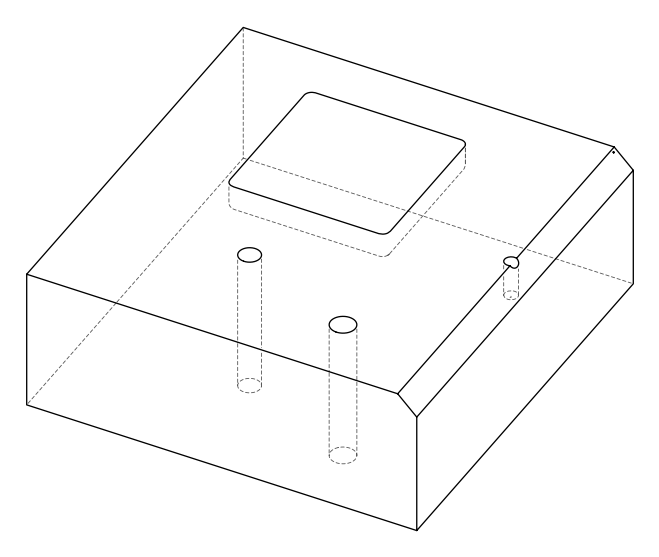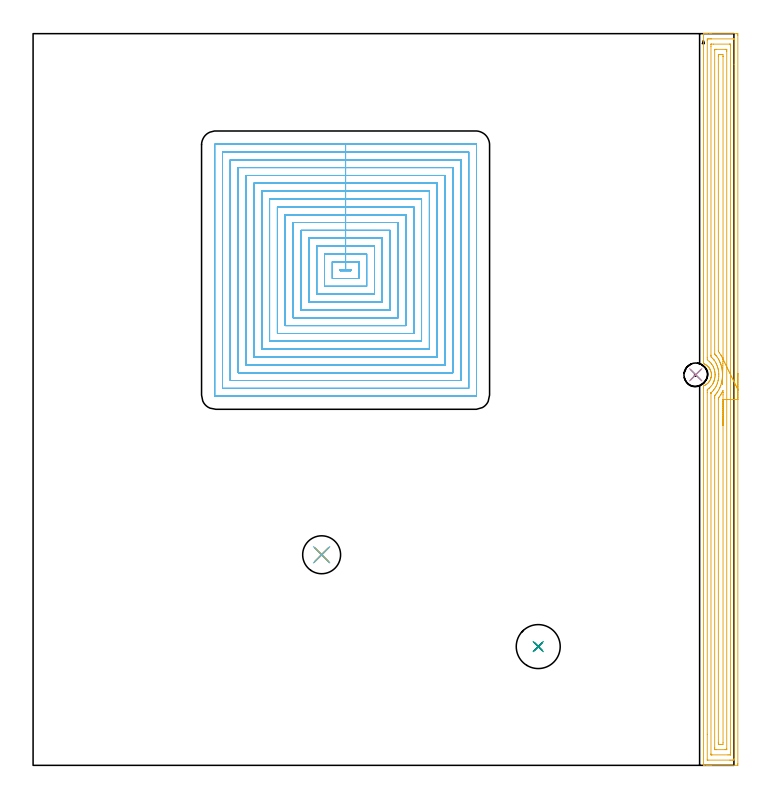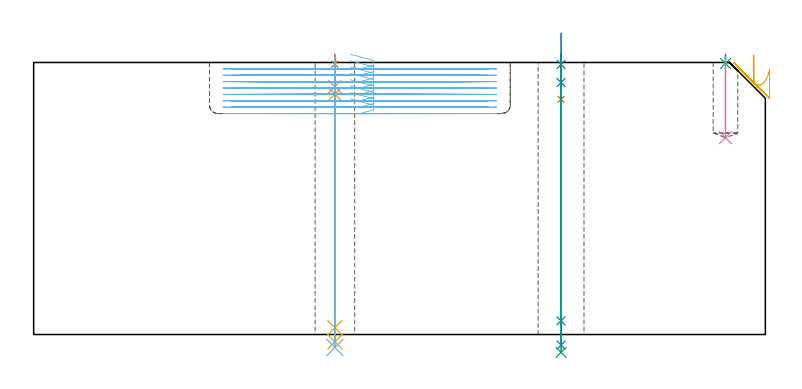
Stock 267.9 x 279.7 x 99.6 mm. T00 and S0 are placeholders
(PLAN: 12 operations, 9 tool changes, 70 min)
(1 SPOT_DRILL | STEP1HOLE | NXT0321_9005460120000 | 0.03 min | 2 mm3)
(2 SPOT_DRILL_1 | STEP1HOLE_1 | NXT0321_9005460120000 | 0.03 min | 3 mm3)
(3 SPOT_DRILL_2 | STEP1POCKET | NXT0321_9005460120000 | 0.03 min | 0 mm3)
(4 DRILL_BLIND_HOLE_INTO_CENTER | STEP1HOLE | NXT0301_030 | 0.05 min | 219 mm3)
(5 GUN_DRILL_THROUGH_HOLE | STEP1HOLE | UGT0307_001 | 0.48 min | 1779 mm3)
(6 SPADE_DRILL_TO_ENLARGE_THROUGH_HOLE | STEP1HOLE | UGT0306_005 | 0.43 min | 14426 mm3)
(7 DRILL_BLIND_HOLE_INTO_CENTER_1 | STEP1HOLE_1 | NXT0301_061 | 0.06 min | 784 mm3)
(8 GUN_DRILL_THROUGH_HOLE_1 | STEP1HOLE_1 | UGT0307_007 | 0.56 min | 7016 mm3)
(9 DRILL_TO_ENLARGE_THROUGH_HOLE | STEP1HOLE_1 | UGT0301_291 | 0.43 min | 14255 mm3)
(10 DRILL_BLIND_HOLE_INTO_CENTER_2 | STEP1POCKET | NXT0301_061 | 0.12 min | 1673 mm3)
(11 AREA_MILL | FG_CHAMFER_SURFACE | UGT0205_001 | 11.54 min | 23979 mm3)
(12 MILL_RECTANGULAR_POCKET | POCKET_RECTANGULAR_STRAIGHT | UGT0201_089 | Follow Part, ap 2.5, ae 75% | 56.24 min | 217732 mm3)
(TOOL NXT0321_9005460120000 | NC Spot Drill, 142deg, 12mm, Carbide, Uncoated | D12 PA142 FL30 Z2)
(TOOL NXT0301_030 | Carbide Drill 5.9mm [860.1-0590-018A1-MM 2214] | D5.9 PA140 FL28 Z2)
(TOOL UGT0307_001 | Gun Drill 5 mm | D5 PA130 FL24 Z1)
(TOOL UGT0306_005 | Spade Drill 14.5mm | D14.5 PA132 FL10 Z2)
(TOOL NXT0301_061 | Carbide Drill 9mm [860.1-0900-027A1-MM 2214] | D9 PA140 FL47 Z2)
(TOOL UGT0307_007 | Gun Drill 10 mm | D10 PA130 FL24 Z1)
(TOOL UGT0301_291 | Twist Drill 16.8 mm | D16.8 PA118 FL125 Z2)
(TOOL UGT0205_001 | Chamfer Mill 20 x 3 x 45 deg. | D20 FL50 Z2)
(TOOL UGT0201_089 | End mill 10 mm | D10 R3 FL22 Z4)
(OP 1 SPOT_DRILL)
G17 G21 G94 G90
T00 M6
G54
G17 G0 G90 X110.3 Y80.5 S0 M3
G43 Z109.6 H0
G94 G81 G98 Z98.967 F250. R102.6
G80
M5
M2
(OP 2 SPOT_DRILL_1)
G17 G21 G94 G90
T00 M6
G54
G17 G0 G90 X193.1 Y45.4 S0 M3
G43 Z109.6 H0
G94 G81 G98 Z98.877 F250. R102.6
G80
M5
M2
(OP 3 SPOT_DRILL_2)
G17 G21 G94 G90
T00 M6
G54
G17 G0 G90 X253.3 Y149.3 S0 M3
G43 Z109.6 H0
G94 G81 G98 Z99.213 F250. R102.6
G80
M5
M2
(OP 4 DRILL_BLIND_HOLE_INTO_CENTER)
G17 G21 G94 G90
T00 M6
G54
G17 G0 G90 X110.3 Y80.5 S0 M3
G43 Z109.6 H1
G94 G81 G98 Z90.75 F250. R101.6
G80
M5
M2
(OP 5 GUN_DRILL_THROUGH_HOLE)
G17 G21 G94 G90
T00 M6
G54
G17 G0 G90 X110.3 Y80.5 M8
G43 Z109.6 H0
Z99.377
S716 M3
G94 G1 Z87.994 F125. M26
G4 X.084
Z2.5 F250.
G4 X.084
Z-2.666 F125.
G4 X.084
M5
M9
G0 Z99.377
Z109.6
M2
(OP 6 SPADE_DRILL_TO_ENLARGE_THROUGH_HOLE)
G17 G21 G94 G90
T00 M6
G54
G17 G0 G90 X110.3 Y80.5 S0 M3
G43 Z109.6 H0
G94 G73 G98 Z-4.728 F250. Q13.041 R101.6
G80
M5
M2
(OP 7 DRILL_BLIND_HOLE_INTO_CENTER_1)
G17 G21 G94 G90
T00 M6
G54
G17 G0 G90 X193.1 Y45.4 S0 M3
G43 Z109.6 H1
G94 G81 G98 Z86.1 F250. R101.6
G80
M5
M2
(OP 8 GUN_DRILL_THROUGH_HOLE_1)
G17 G21 G94 G90
T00 M6
G54
G17 G0 G90 X193.1 Y45.4 M8
G43 Z110.31 H0
S716 M3
G94 G1 Z92.268 F125. M26
G4 X.084
Z5. F250.
G4 X.084
Z-3.832 F125.
G4 X.084
M5
M9
G0 Z110.31
M2
(OP 9 DRILL_TO_ENLARGE_THROUGH_HOLE)
G17 G21 G94 G90
T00 M6
G54
G17 G0 G90 X193.1 Y45.4 S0 M3
G43 Z109.6 H0
G94 G73 G98 Z-6.547 F250. Q15.164 R101.6
G80
M5
M2
(OP 10 DRILL_BLIND_HOLE_INTO_CENTER_2)
G17 G21 G94 G90
T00 M6
G54
G17 G0 G90 X253.3 Y149.3 S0 M3
G43 Z109.6 H1
G94 G81 G98 Z72.1 F250. R101.6
G80
M5
M2
(OP 11 AREA_MILL)
G17 G21 G94 G90
T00 M6
G54
G17 G0 G90 X269.4 Y149.85 S1061 M3
G43 Z109.6 H0
Z96.5
G94 G1 Y149.812 Z95.628 F250.
Y149.698 Z94.764
Y149.509 Z93.912
Y149.247 Z93.08
Y148.913 Z92.274
Y148.51 Z91.5
Y148.042 Z90.764
Y147.51 Z90.072
Y146.921 Z89.429
Y146.278 Z88.84
Y145.586 Z88.308
Y144.85 Z87.84
Y144.076 Z87.437
Y143.27 Z87.103
Y142.438 Z86.841
Y141.587 Z86.652
Y140.722 Z86.538
Y139.85 Z86.5
Y0.607
X269.395 Y0.12 Z86.503
X269.392 Y0.01 Z86.506
X269.277 Y0. Z86.62
X259.338 Z96.556
X258.776 Z97.12
X258.46 Z97.436
X257.898 Z97.998
X257.582 Z98.313
X256.591 Z99.308
X256.443 Y0.003 Z99.449
X256.302 Y0.01 Z99.588
X256.3 Y0.161 Z99.6
Y144.313
X256.304 Y145.05 Z99.59
X256.659 Y145.206 Z99.241
X256.984 Y145.377 Z98.916
X257.143 Y145.479 Z98.757
X257.434 Y145.666 Z98.466
X257.582 Y145.784 Z98.318
X257.856 Y146.004 Z98.043
X257.954 Y146.094 Z97.944
X258.149 Y146.303 Z97.75
X258.227 Y146.396 Z97.672
X258.331 Y146.52 Z97.568
X258.456 Y146.689 Z97.444
X258.5 Y146.749 Z97.4
X258.655 Y146.986 Z97.243
X258.73 Y147.114 Z97.169
X258.908 Y147.491 Z96.991
X259.059 Y147.878 Z96.84
X259.126 Y148.122 Z96.773
X259.178 Y148.321 Z96.715
X259.179 Y148.33 Z96.713
X259.261 Y148.776 Z96.634
X259.284 Y148.993 Z96.614
X259.286 Y149.038 Z96.612
X259.289 Y149.158 Z96.605
X259.296 Y149.327 Z96.598
X259.273 Y149.668 Z96.622
X259.264 Y149.744 Z96.634
X259.215 Y150.11 Z96.682
X259.108 Y150.561 Z96.791
X258.951 Y151.007 Z96.945
X258.763 Y151.422 Z97.137
X258.752 Y151.446 Z97.148
X258.73 Y151.487 Z97.17
X258.463 Y151.891 Z97.437
X258.44 Y151.925 Z97.459
X258.167 Y152.266 Z97.73
X258.111 Y152.338 Z97.788
X257.857 Y152.589 Z98.042
X257.607 Y152.792 Z98.292
X257.436 Y152.932 Z98.464
X257.304 Y153.02 Z98.595
X257.143 Y153.126 Z98.753
X256.988 Y153.23 Z98.911
X256.704 Y153.371 Z99.192
X256.506 Y153.458 Z99.391
X256.408 Y153.5 Z99.486
X256.371 Y153.516 Z99.523
X256.303 Y153.551 Z99.588
X256.3 Y153.685 Z99.6
Y279.539
X256.302 Y279.69 Z99.588
X256.443 Y279.697 Z99.449
X256.591 Y279.7 Z99.308
X256.949 Z98.951
X257.582 Z98.313
X258.776 Z97.12
X259.338 Z96.556
X268.996 Z86.901
X269.28 Y279.697 Z86.617
X269.392 Y279.69 Z86.505
X269.399 Y279.576 Z86.499
X269.4 Y279.093 Z86.5
Y139.85
X267.986 Z87.914
X267.985 Y2.528 Z87.915
X267.984 Y2.392 Z87.916
X267.979 Y2.023 Z87.921
X267.619 Y2.007 Z88.281
X267.24 Y2.003 Z88.66
X266.748 Y2. Z89.152
X266.362 Z89.538
X257.968 Z97.932
X257.788 Y2.002 Z98.112
X257.759 Y2.004 Z98.141
X257.73 Y2.01 Z98.17
X257.721 Y2.018 Z98.179
X257.719 Y2.04 Z98.181
X257.715 Y2.257 Z98.185
X257.714 Y11.861 Z98.186
Y142.528
X257.715 Y143.285 Z98.185
X257.717 Y143.42 Z98.183
X257.721 Y143.608 Z98.179
X257.728 Y143.648 Z98.172
X257.77 Y143.679 Z98.13
X257.844 Y143.733 Z98.056
X258.026 Y143.861 Z97.874
X258.46 Y144.192 Z97.44
X258.526 Y144.246 Z97.374
X258.603 Y144.313 Z97.297
X258.971 Y144.686 Z96.929
X259.338 Y145.12 Z96.562
X259.375 Y145.168 Z96.525
X259.403 Y145.206 Z96.497
X259.73 Y145.7 Z96.17
X259.944 Y146.098 Z95.956
X260. Y146.208 Z95.9
X260.034 Y146.283 Z95.866
X260.216 Y146.71 Z95.684
X260.293 Y146.913 Z95.607
X260.32 Y146.991 Z95.58
X260.493 Y147.601 Z95.407
X260.555 Y147.883 Z95.345
X260.638 Y148.347 Z95.262
X260.684 Y148.776 Z95.216
X260.702 Y149.174 Z95.198
X260.705 Y149.416 Z95.195
X260.69 Y149.668 Z95.21
X260.647 Y150.123 Z95.253
X260.587 Y150.561 Z95.313
X260.434 Y151.232 Z95.466
X260.366 Y151.454 Z95.534
X260.216 Y151.889 Z95.684
X260.017 Y152.346 Z95.883
X259.822 Y152.747 Z96.078
X259.498 Y153.239 Z96.402
X259.338 Y153.459 Z96.562
X259.043 Y153.829 Z96.857
X258.754 Y154.131 Z97.146
X258.46 Y154.395 Z97.44
X257.721 Y155.024 Z98.179
X257.715 Y155.781 Z98.185
Y155.916
Y277.172
X257.716 Y277.308 Z98.184
X257.721 Y277.677 Z98.179
X258.081 Y277.693 Z97.819
X258.46 Y277.697 Z97.44
X258.952 Y277.7 Z96.948
X259.338 Z96.562
X267.732 Z88.168
X267.912 Y277.698 Z87.988
X267.941 Y277.696 Z87.959
X267.97 Y277.69 Z87.93
X267.979 Y277.682 Z87.921
X267.98 Y277.66 Z87.92
X267.985 Y277.443 Z87.915
X267.986 Y268.006 Z87.914
Y139.85
X266.572 Z89.328
X266.571 Y4.857 Z89.329
X266.569 Y4.178 Z89.331
X266.567 Y4.072 Z89.333
X266.565 Y4.022 Z89.335
X266.558 Y4.009 Z89.342
X266.533 Y4.004 Z89.367
X266.362 Y4.002 Z89.538
X265.659 Y4. Z90.241
X259.511 Y4.001 Z96.389
X259.338 Y4.005 Z96.562
X259.164 Y4.01 Z96.736
X259.135 Y4.02 Z96.765
X259.132 Y4.051 Z96.768
X259.13 Y4.107 Z96.77
X259.129 Y4.178 Z96.771
X259.128 Y4.39 Z96.772
X259.129 Y142.188 Z96.771
X259.13 Y142.358 Z96.77
X259.133 Y142.399 Z96.767
X259.135 Y142.416 Z96.765
X259.151 Y142.432 Z96.749
X259.338 Y142.603 Z96.562
X259.743 Y143.008 Z96.157
X260.11 Y143.42 Z95.79
X260.158 Y143.479 Z95.742
X260.216 Y143.553 Z95.684
X260.532 Y143.992 Z95.368
X260.749 Y144.313 Z95.151
X260.878 Y144.532 Z95.022
X261.094 Y144.932 Z94.806
X261.183 Y145.115 Z94.717
X261.224 Y145.206 Z94.676
X261.447 Y145.739 Z94.453
X261.585 Y146.098 Z94.315
X261.676 Y146.399 Z94.224
X261.84 Y146.991 Z94.06
X261.865 Y147.099 Z94.035
X261.972 Y147.614 Z93.928
X262.011 Y147.843 Z93.889
X262.017 Y147.883 Z93.883
X262.096 Y148.65 Z93.804
X262.101 Y148.776 Z93.799
X262.117 Y149.521 Z93.783
X262.109 Y149.668 Z93.791
X262.041 Y150.491 Z93.859
X262.032 Y150.561 Z93.868
X261.972 Y150.999 Z93.928
X261.874 Y151.454 Z94.026
X261.845 Y151.582 Z94.055
X261.735 Y152.013 Z94.165
X261.632 Y152.346 Z94.268
X261.443 Y152.884 Z94.457
X261.289 Y153.239 Z94.611
X261.094 Y153.662 Z94.806
X260.938 Y153.972 Z94.962
X260.839 Y154.131 Z95.061
X260.298 Y154.94 Z95.602
X260.232 Y155.024 Z95.668
X260.216 Y155.043 Z95.684
X259.817 Y155.507 Z96.083
X259.412 Y155.916 Z96.488
X259.338 Y155.987 Z96.562
X259.135 Y156.176 Z96.765
X259.131 Y156.596 Z96.769
X259.129 Y156.809 Z96.771
Y274.843
X259.131 Y275.522 Z96.769
X259.133 Y275.628 Z96.767
X259.135 Y275.678 Z96.765
X259.142 Y275.691 Z96.758
X259.167 Y275.696 Z96.733
X259.338 Y275.698 Z96.562
X260.041 Y275.7 Z95.859
X266.188 Y275.699 Z89.712
X266.362 Y275.695 Z89.538
X266.536 Y275.69 Z89.364
X266.565 Y275.68 Z89.335
X266.568 Y275.649 Z89.333
X266.57 Y275.593 Z89.33
X266.571 Y275.522 Z89.329
Y275.31
X266.572 Y139.85 Z89.328
X265.157 Z90.743
Y6.295
X265.155 Y6.108 Z90.745
X265.153 Y6.041 Z90.747
X265.151 Y6.011 Z90.749
X265.131 Y6.009 Z90.769
X265.027 Y6.005 Z90.873
X264.606 Y6. Z91.294
X264.569 Z91.331
X261.094 Z94.806
X261.057 Z94.843
X260.673 Y6.007 Z95.227
X260.578 Y6.01 Z95.322
X260.549 Y6.021 Z95.351
X260.547 Y6.051 Z95.353
X260.545 Y6.13 Z95.355
X260.543 Y6.523 Z95.357
Y6.855
Y140.41
X260.544 Y140.743 Z95.356
X260.548 Y141.298 Z95.352
X260.55 Y141.34 Z95.35
X260.568 Y141.364 Z95.332
X260.622 Y141.429 Z95.278
X260.8 Y141.635 Z95.1
X260.936 Y141.796 Z94.964
X261.094 Y141.988 Z94.806
X261.325 Y142.293 Z94.575
X261.497 Y142.528 Z94.403
X261.691 Y142.813 Z94.209
X261.972 Y143.258 Z93.928
X262.031 Y143.361 Z93.869
X262.063 Y143.42 Z93.837
X262.329 Y143.95 Z93.571
X262.492 Y144.313 Z93.408
X262.6 Y144.567 Z93.3
X262.85 Y145.183 Z93.05
X262.856 Y145.2 Z93.044
X262.858 Y145.206 Z93.042
X263.054 Y145.891 Z92.846
X263.111 Y146.098 Z92.789
X263.234 Y146.601 Z92.666
X263.311 Y146.991 Z92.589
X263.376 Y147.348 Z92.524
X263.444 Y147.883 Z92.456
X263.473 Y148.142 Z92.427
X263.502 Y148.442 Z92.398
X263.516 Y148.776 Z92.384
X263.522 Y148.985 Z92.378
X263.527 Y149.668 Z92.373
X263.515 Y149.885 Z92.385
X263.456 Y150.561 Z92.444
X263.426 Y150.868 Z92.474
X263.344 Y151.454 Z92.556
X263.243 Y151.947 Z92.657
X263.15 Y152.346 Z92.75
X263.07 Y152.674 Z92.83
X262.931 Y153.157 Z92.969
X262.903 Y153.239 Z92.997
X262.85 Y153.392 Z93.05
X262.648 Y153.927 Z93.252
X262.561 Y154.131 Z93.339
X262.323 Y154.667 Z93.577
X262.144 Y155.024 Z93.756
X261.972 Y155.338 Z93.928
X261.59 Y155.916 Z94.31
X261.387 Y156.213 Z94.513
X261.251 Y156.405 Z94.649
X261.094 Y156.606 Z94.806
X260.928 Y156.809 Z94.972
X260.549 Y157.253 Z95.351
X260.547 Y157.266 Z95.353
X260.544 Y157.3 Z95.356
X260.543 Y157.369 Z95.357
Y273.405
X260.545 Y273.592 Z95.355
X260.547 Y273.659 Z95.353
X260.549 Y273.689 Z95.351
X260.569 Y273.691 Z95.331
X260.673 Y273.695 Z95.227
X261.094 Y273.7 Z94.806
X261.131 Z94.769
X264.606 Z91.294
X264.643 Z91.257
X265.027 Y273.693 Z90.873
X265.122 Y273.69 Z90.778
X265.151 Y273.679 Z90.749
X265.153 Y273.649 Z90.747
X265.155 Y273.57 Z90.745
X265.157 Y273.177 Z90.743
Y272.845
Y139.85
X263.743 Z92.157
Y8.626
X263.728 Y8.01 Z92.172
X263.476 Y8.004 Z92.424
X262.85 Y8.001 Z93.05
X262.6 Y8.002 Z93.3
X261.972 Y8.01 Z93.928
X261.957 Y8.64 Z93.943
Y8.656
Y139.865
X261.972 Y140.393 Z93.928
X262.119 Y140.593 Z93.781
X262.229 Y140.743 Z93.671
X262.491 Y141.107 Z93.409
X262.851 Y141.634 Z93.049
X263.056 Y141.98 Z92.844
X263.176 Y142.197 Z92.724
X263.349 Y142.528 Z92.551
X263.477 Y142.783 Z92.423
X263.728 Y143.301 Z92.172
X263.743 Y142.528 Z92.157
Y142.513
Y141.635
Y139.85
Y138.978 Z92.195
Y138.114 Z92.309
Y137.262 Z92.498
Y136.43 Z92.76
Y135.624 Z93.094
Y134.85 Z93.497
Y134.114 Z93.965
Y133.422 Z94.496
Y132.779 Z95.086
Y132.19 Z95.729
Y131.659 Z96.421
Y131.19 Z97.157
Y130.787 Z97.931
Y130.453 Z98.737
Y130.191 Z99.569
Y130.002 Z100.42
Y129.888 Z101.285
Y129.85 Z102.157
G0 X269.504 Y143.458 Z97.315
G1 X269.336 Y143.804 Z96.532
X269.138 Y144.209 Z95.785
X268.912 Y144.672 Z95.081
X268.66 Y145.188 Z94.425
X268.384 Y145.754 Z93.82
X268.086 Y146.365 Z93.274
X267.768 Y147.016 Z92.788
X267.433 Y147.703 Z92.367
X267.083 Y148.42 Z92.015
X266.721 Y149.163 Z91.733
X266.35 Y149.924 Z91.525
X265.972 Y150.699 Z91.391
X265.59 Y151.481 Z91.333
X265.208 Y152.265 Z91.351
X264.827 Y153.044 Z91.445
X264.452 Y153.814 Z91.614
X264.085 Y154.567 Z91.857
X263.728 Y155.298 Z92.172
X263.426 Y155.916 Z92.474
X263.097 Y156.558 Z92.803
X262.94 Y156.809 Z92.96
X262.85 Y156.946 Z93.05
X262.334 Y157.702 Z93.566
X261.972 Y158.196 Z93.928
X261.958 Y158.594 Z93.942
X261.957 Y158.609 Z93.943
Y271.074
X261.972 Y271.69 Z93.928
X262.224 Y271.696 Z93.676
X262.85 Y271.699 Z93.05
X263.1 Y271.698 Z92.8
X263.728 Y271.69 Z92.172
X263.743 Y271.06 Z92.157
Y271.044
Y155.902
X263.728 Y155.298 Z92.172
X263.707 Y154.428 Z92.231
X263.686 Y153.566 Z92.366
X263.665 Y152.719 Z92.576
X263.645 Y151.894 Z92.858
X263.626 Y151.097 Z93.212
X263.607 Y150.333 Z93.633
X263.589 Y149.609 Z94.12
X263.573 Y148.931 Z94.667
X263.558 Y148.302 Z95.272
X263.544 Y147.729 Z95.93
X263.531 Y147.215 Z96.634
X263.52 Y146.764 Z97.381
X263.511 Y146.381 Z98.165
X263.503 Y146.067 Z98.979
X263.497 Y145.825 Z99.817
X263.493 Y145.657 Z100.673
X263.491 Y145.564 Z101.54
Y145.547 Z102.412
G0 Z109.6
M5
M2
(OP 12 MILL_RECTANGULAR_POCKET)
G17 G21 G94 G90
T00 M6
G54
G17 G0 G90 X116.03 Y186.1 S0 M3
G43 Z109.6 H0
Z102.6
G94 G1 X124.5 Z100.33 F250.
Y192.5 Z98.616
X119.45 Z97.262
Y189.5
X117.4 F500.
Y189.1
X121.5
Y189.5
X119.45
Y192.5
X114.4
Y186.1
X124.5
Y192.5
X119.45
Y195.5
X111.4
Y183.1
X127.5
Y195.5
X119.45
Y198.5
X108.4
Y180.1
X130.5
Y198.5
X119.45
Y201.5
X105.4
Y177.1
X133.5
Y201.5
X119.45
Y204.5
X102.4
Y174.1
X136.5
Y204.5
X119.45
Y207.5
X99.4
Y171.1
X139.5
Y207.5
X119.45
Y210.5
X96.4
Y168.1
X142.5
Y210.5
X119.45
Y213.5
X93.4
Y165.1
X145.5
Y213.5
X119.45
Y216.5
X90.4
Y162.1
X148.5
Y216.5
X119.45
Y219.5
X87.4
Y159.1
X151.5
Y219.5
X119.45
Y222.5
X84.4
Y156.1
X154.5
Y222.5
X119.45
Y225.5
X81.4
Y153.1
X157.5
Y225.5
X119.45
Y228.5
X78.4
Y150.1
X160.5
Y228.5
X119.45
Y231.5
X75.4
Y147.1
X163.5
Y231.5
X119.45
Y234.5
X72.4
Y144.1
X166.5
Y234.5
X119.45
Y237.5
X69.7
G3 X69.4 Y237.2 R0.3
G1 Y141.4
G3 X69.7 Y141.1 R0.3
G1 X169.2
G3 X169.5 Y141.4 R0.3
G1 Y237.2
G3 X169.2 Y237.5 R0.3
G1 X119.45
X118.45
G0 X116.03 Y186.1 Z100.262
G1 X124.5 Z97.993 F250.
Y192.5 Z96.278
X119.45 Z94.925
Y189.5
X117.4 F500.
Y189.1
X121.5
Y189.5
X119.45
Y192.5
X114.4
Y186.1
X124.5
Y192.5
X119.45
Y195.5
X111.4
Y183.1
X127.5
Y195.5
X119.45
Y198.5
X108.4
Y180.1
X130.5
Y198.5
X119.45
Y201.5
X105.4
Y177.1
X133.5
Y201.5
X119.45
Y204.5
X102.4
Y174.1
X136.5
Y204.5
X119.45
Y207.5
X99.4
Y171.1
X139.5
Y207.5
X119.45
Y210.5
X96.4
Y168.1
X142.5
Y210.5
X119.45
Y213.5
X93.4
Y165.1
X145.5
Y213.5
X119.45
Y216.5
X90.4
Y162.1
X148.5
Y216.5
X119.45
Y219.5
X87.4
Y159.1
X151.5
Y219.5
X119.45
Y222.5
X84.4
Y156.1
X154.5
Y222.5
X119.45
Y225.5
X81.4
Y153.1
X157.5
Y225.5
X119.45
Y228.5
X78.4
Y150.1
X160.5
Y228.5
X119.45
Y231.5
X75.4
Y147.1
X163.5
Y231.5
X119.45
Y234.5
X72.4
Y144.1
X166.5
Y234.5
X119.45
Y237.5
X69.7
G3 X69.4 Y237.2 R0.3
G1 Y141.4
G3 X69.7 Y141.1 R0.3
G1 X169.2
G3 X169.5 Y141.4 R0.3
G1 Y237.2
G3 X169.2 Y237.5 R0.3
G1 X119.45
X118.45
G0 X116.03 Y186.1 Z97.925
G1 X124.5 Z95.655 F250.
Y192.5 Z93.941
X119.45 Z92.587
Y189.5
X117.4 F500.
Y189.1
X121.5
Y189.5
X119.45
Y192.5
X114.4
Y186.1
X124.5
Y192.5
X119.45
Y195.5
X111.4
Y183.1
X127.5
Y195.5
X119.45
Y198.5
X108.4
Y180.1
X130.5
Y198.5
X119.45
Y201.5
X105.4
Y177.1
X133.5
Y201.5
X119.45
Y204.5
X102.4
Y174.1
X136.5
Y204.5
X119.45
Y207.5
X99.4
Y171.1
X139.5
Y207.5
X119.45
Y210.5
X96.4
Y168.1
X142.5
Y210.5
X119.45
Y213.5
X93.4
Y165.1
X145.5
Y213.5
X119.45
Y216.5
X90.4
Y162.1
X148.5
Y216.5
X119.45
Y219.5
X87.4
Y159.1
X151.5
Y219.5
X119.45
Y222.5
X84.4
Y156.1
X154.5
Y222.5
X119.45
Y225.5
X81.4
Y153.1
X157.5
Y225.5
X119.45
Y228.5
X78.4
Y150.1
X160.5
Y228.5
X119.45
Y231.5
X75.4
Y147.1
X163.5
Y231.5
X119.45
Y234.5
X72.4
Y144.1
X166.5
Y234.5
X119.45
Y237.5
X69.7
G3 X69.4 Y237.2 R0.3
G1 Y141.4
G3 X69.7 Y141.1 R0.3
G1 X169.2
G3 X169.5 Y141.4 R0.3
G1 Y237.2
G3 X169.2 Y237.5 R0.3
G1 X119.45
X118.45
G0 X116.03 Y186.1 Z95.587
G1 X124.5 Z93.318 F250.
Y192.5 Z91.603
X119.45 Z90.25
Y189.5
X117.4 F500.
Y189.1
X121.5
Y189.5
X119.45
Y192.5
X114.4
Y186.1
X124.5
Y192.5
X119.45
Y195.5
X111.4
Y183.1
X127.5
Y195.5
X119.45
Y198.5
X108.4
Y180.1
X130.5
Y198.5
X119.45
Y201.5
X105.4
Y177.1
X133.5
Y201.5
X119.45
Y204.5
X102.4
Y174.1
X136.5
Y204.5
X119.45
Y207.5
X99.4
Y171.1
X139.5
Y207.5
X119.45
Y210.5
X96.4
Y168.1
X142.5
Y210.5
X119.45
Y213.5
X93.4
Y165.1
X145.5
Y213.5
X119.45
Y216.5
X90.4
Y162.1
X148.5
Y216.5
X119.45
Y219.5
X87.4
Y159.1
X151.5
Y219.5
X119.45
Y222.5
X84.4
Y156.1
X154.5
Y222.5
X119.45
Y225.5
X81.4
Y153.1
X157.5
Y225.5
X119.45
Y228.5
X78.4
Y150.1
X160.5
Y228.5
X119.45
Y231.5
X75.4
Y147.1
X163.5
Y231.5
X119.45
Y234.5
X72.4
Y144.1
X166.5
Y234.5
X119.45
Y237.5
X69.7
G3 X69.4 Y237.2 R0.3
G1 Y141.4
G3 X69.7 Y141.1 R0.3
G1 X169.2
G3 X169.5 Y141.4 R0.3
G1 Y237.2
G3 X169.2 Y237.5 R0.3
G1 X119.45
X118.45
G0 X116.03 Y186.1 Z93.25
G1 X124.5 Z90.98 F250.
Y192.5 Z89.266
X119.45 Z87.912
Y189.5
X117.4 F500.
Y189.1
X121.5
Y189.5
X119.45
Y192.5
X114.4
Y186.1
X124.5
Y192.5
X119.45
Y195.5
X111.4
Y183.1
X127.5
Y195.5
X119.45
Y198.5
X108.4
Y180.1
X130.5
Y198.5
X119.45
Y201.5
X105.4
Y177.1
X133.5
Y201.5
X119.45
Y204.5
X102.4
Y174.1
X136.5
Y204.5
X119.45
Y207.5
X99.4
Y171.1
X139.5
Y207.5
X119.45
Y210.5
X96.4
Y168.1
X142.5
Y210.5
X119.45
Y213.5
X93.4
Y165.1
X145.5
Y213.5
X119.45
Y216.5
X90.4
Y162.1
X148.5
Y216.5
X119.45
Y219.5
X87.4
Y159.1
X151.5
Y219.5
X119.45
Y222.5
X84.4
Y156.1
X154.5
Y222.5
X119.45
Y225.5
X81.4
Y153.1
X157.5
Y225.5
X119.45
Y228.5
X78.4
Y150.1
X160.5
Y228.5
X119.45
Y231.5
X75.4
Y147.1
X163.5
Y231.5
X119.45
Y234.5
X72.4
Y144.1
X166.5
Y234.5
X119.45
Y237.5
X69.7
G3 X69.4 Y237.2 R0.3
G1 Y141.4
G3 X69.7 Y141.1 R0.3
G1 X169.2
G3 X169.5 Y141.4 R0.3
G1 Y237.2
G3 X169.2 Y237.5 R0.3
G1 X119.45
X118.45
G0 X116.03 Y186.1 Z90.912
G1 X124.5 Z88.643 F250.
Y192.5 Z86.928
X119.45 Z85.575
Y189.5
X117.4 F500.
Y189.1
X121.5
Y189.5
X119.45
Y192.5
X114.4
Y186.1
X124.5
Y192.5
X119.45
Y195.5
X111.4
Y183.1
X127.5
Y195.5
X119.45
Y198.5
X108.4
Y180.1
X130.5
Y198.5
X119.45
Y201.5
X105.4
Y177.1
X133.5
Y201.5
X119.45
Y204.5
X102.4
Y174.1
X136.5
Y204.5
X119.45
Y207.5
X99.4
Y171.1
X139.5
Y207.5
X119.45
Y210.5
X96.4
Y168.1
X142.5
Y210.5
X119.45
Y213.5
X93.4
Y165.1
X145.5
Y213.5
X119.45
Y216.5
X90.4
Y162.1
X148.5
Y216.5
X119.45
Y219.5
X87.4
Y159.1
X151.5
Y219.5
X119.45
Y222.5
X84.4
Y156.1
X154.5
Y222.5
X119.45
Y225.5
X81.4
Y153.1
X157.5
Y225.5
X119.45
Y228.5
X78.4
Y150.1
X160.5
Y228.5
X119.45
Y231.5
X75.4
Y147.1
X163.5
Y231.5
X119.45
Y234.5
X72.4
Y144.1
X166.5
Y234.5
X119.45
Y237.5
X69.7
G3 X69.4 Y237.2 R0.3
G1 Y141.4
G3 X69.7 Y141.1 R0.3
G1 X169.2
G3 X169.5 Y141.4 R0.3
G1 Y237.2
G3 X169.2 Y237.5 R0.3
G1 X119.45
X118.45
G0 X116.03 Y186.1 Z88.575
G1 X124.5 Z86.306 F250.
Y192.5 Z84.591
X119.45 Z83.237
Y189.5
X117.4 F500.
Y189.1
X121.5
Y189.5
X119.45
Y192.5
X114.4
Y186.1
X124.5
Y192.5
X119.45
Y195.5
X111.4
Y183.1
X127.5
Y195.5
X119.45
Y198.5
X108.4
Y180.1
X130.5
Y198.5
X119.45
Y201.5
X105.4
Y177.1
X133.5
Y201.5
X119.45
Y204.5
X102.4
Y174.1
X136.5
Y204.5
X119.45
Y207.5
X99.4
Y171.1
X139.5
Y207.5
X119.45
Y210.5
X96.4
Y168.1
X142.5
Y210.5
X119.45
Y213.5
X93.4
Y165.1
X145.5
Y213.5
X119.45
Y216.5
X90.4
Y162.1
X148.5
Y216.5
X119.45
Y219.5
X87.4
Y159.1
X151.5
Y219.5
X119.45
Y222.5
X84.4
Y156.1
X154.5
Y222.5
X119.45
Y225.5
X81.4
Y153.1
X157.5
Y225.5
X119.45
Y228.5
X78.4
Y150.1
X160.5
Y228.5
X119.45
Y231.5
X75.4
Y147.1
X163.5
Y231.5
X119.45
Y234.5
X72.4
Y144.1
X166.5
Y234.5
X119.45
Y237.5
X69.7
G3 X69.4 Y237.2 R0.3
G1 Y141.4
G3 X69.7 Y141.1 R0.3
G1 X169.2
G3 X169.5 Y141.4 R0.3
G1 Y237.2
G3 X169.2 Y237.5 R0.3
G1 X119.45
X118.45
G0 X116.03 Y186.1 Z86.237
G1 X124.5 Z83.968 F250.
Y192.5 Z82.253
X119.45 Z80.9
Y189.5
X117.4 F500.
Y189.1
X121.5
Y189.5
X119.45
Y192.5
X114.4
Y186.1
X124.5
Y192.5
X119.45
Y195.5
X111.4
Y183.1
X127.5
Y195.5
X119.45
Y198.5
X108.4
Y180.1
X130.5
Y198.5
X119.45
Y201.5
X105.4
Y177.1
X133.5
Y201.5
X119.45
Y204.5
X102.4
Y174.1
X136.5
Y204.5
X119.45
Y207.5
X99.4
Y171.1
X139.5
Y207.5
X119.45
Y210.5
X96.4
Y168.1
X142.5
Y210.5
X119.45
Y213.5
X93.4
Y165.1
X145.5
Y213.5
X119.45
Y216.5
X90.4
Y162.1
X148.5
Y216.5
X119.45
Y219.5
X87.4
Y159.1
X151.5
Y219.5
X119.45
Y222.5
X84.4
Y156.1
X154.5
Y222.5
X119.45
Y225.5
X81.4
Y153.1
X157.5
Y225.5
X119.45
Y228.5
X78.4
Y150.1
X160.5
Y228.5
X119.45
Y231.5
X75.4
Y147.1
X163.5
Y231.5
X119.45
Y234.5
X72.4
Y144.1
X166.5
Y234.5
X119.45
Y237.5
X69.7
G3 X69.4 Y237.2 R0.3
G1 Y141.4
G3 X69.7 Y141.1 R0.3
G1 X169.2
G3 X169.5 Y141.4 R0.3
G1 Y237.2
G3 X169.2 Y237.5 R0.3
G1 X119.45
X118.45
G0 Z109.6
M5
M2
